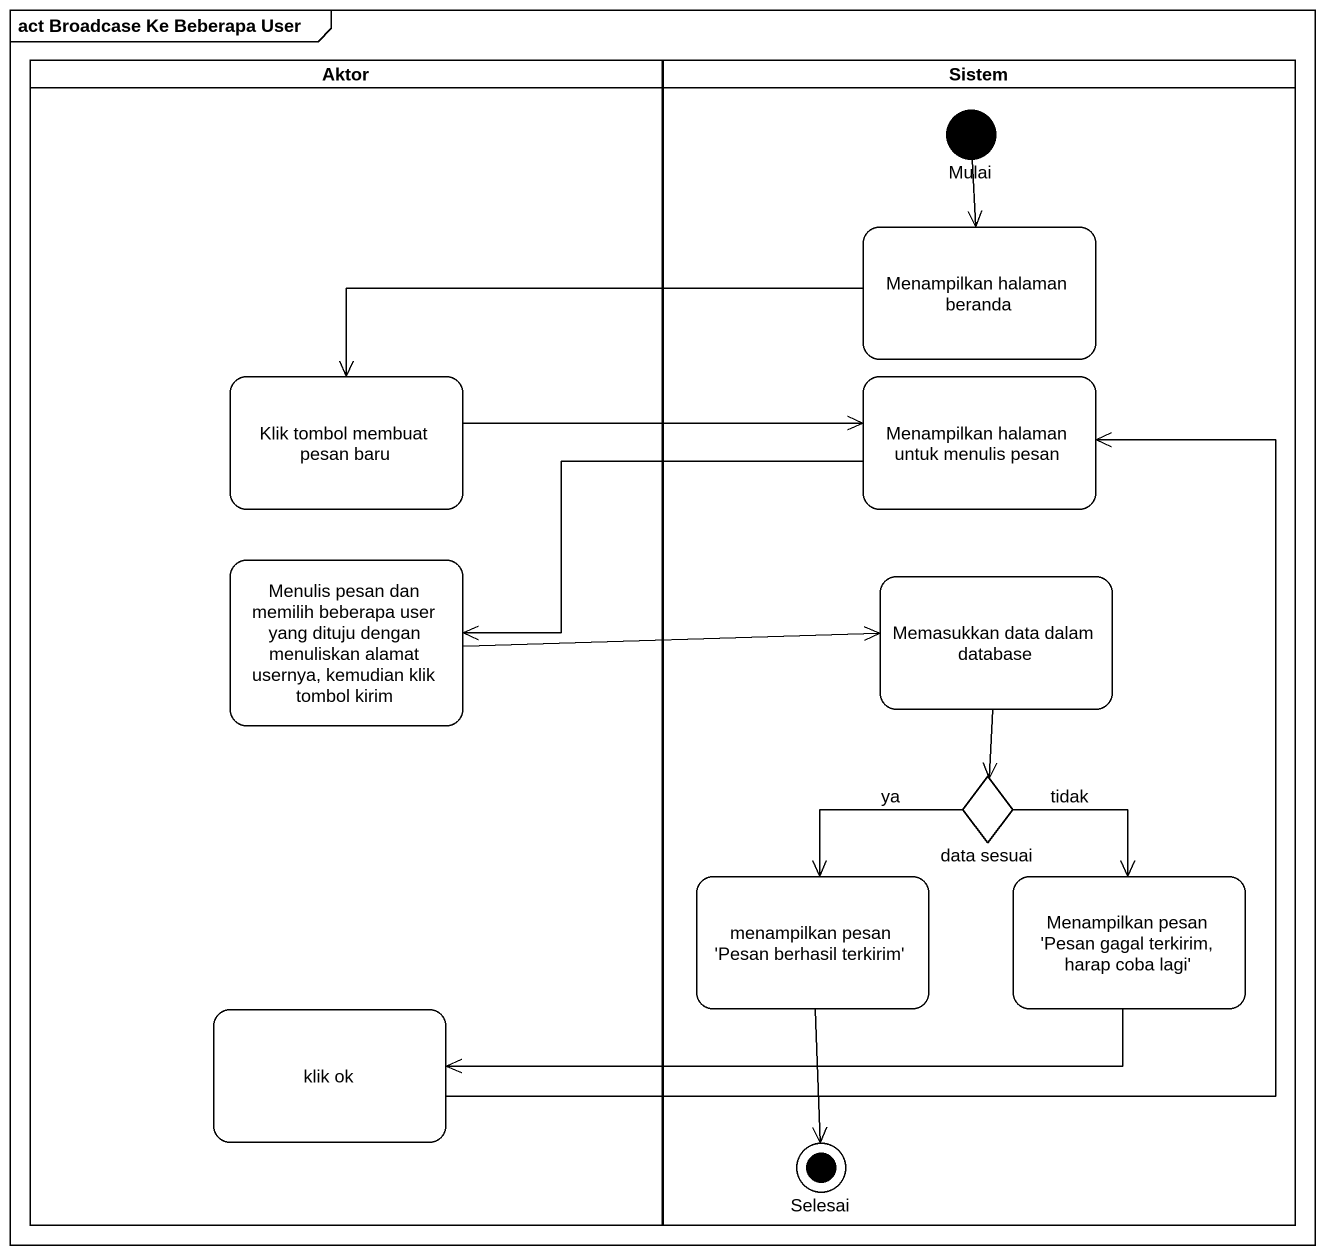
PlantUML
@startuml
mainframe act Broadcase Ke Beberapa User
hide empty description
state Aktor <<partition>> {
  state "Klik tombol membuat pesan baru" as Klik_tombol_membuat_pesan
  state "Menulis pesan dan memilih beberapa user yang dituju dengan menuliskan alamat usernya, kemudian klik tombol kirim" as Menulis_pesan_dan_memilih
  state "klik ok" as klik_ok
}
state Sistem <<partition>> {
  state Mulai <<start>>
  state "Menampilkan halaman beranda" as Menampilkan_halaman_beranda
  state "Menampilkan halaman untuk menulis pesan" as Menampilkan_halaman_untuk
  state "Memasukkan data dalam database" as Memasukkan_data_dalam
  state "data sesuai" as data_sesuai <<choice>>
  state "menampilkan pesan 'Pesan berhasil terkirim'" as menampilkan_pesan_Pesan
  state "Menampilkan pesan 'Pesan gagal terkirim, harap coba lagi'" as Menampilkan_pesan_Pesan
  state Selesai <<end>>
}
Mulai --> Menampilkan_halaman_beranda
Menampilkan_halaman_beranda -left-> Klik_tombol_membuat_pesan
Klik_tombol_membuat_pesan -right-> Menampilkan_halaman_untuk
Menampilkan_halaman_untuk -left-> Menulis_pesan_dan_memilih
Menulis_pesan_dan_memilih -right-> Memasukkan_data_dalam
Memasukkan_data_dalam --> data_sesuai
data_sesuai --> menampilkan_pesan_Pesan : ya
data_sesuai --> Menampilkan_pesan_Pesan : tidak
menampilkan_pesan_Pesan --> Selesai
Menampilkan_pesan_Pesan -left-> klik_ok
klik_ok -up-> Menampilkan_halaman_untuk
@enduml
